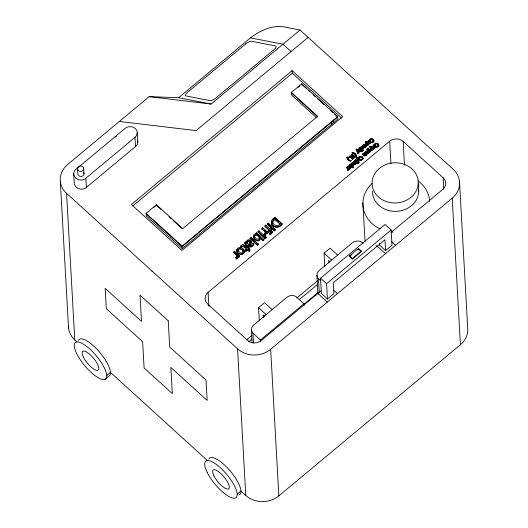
<?xml version="1.0" encoding="UTF-8"?>
<svg xmlns="http://www.w3.org/2000/svg" width="528" height="528" viewBox="0 0 528 528"><rect width="100%" height="100%" fill="white"/><g stroke="black" fill="none" stroke-linecap="round" stroke-linejoin="round"><path stroke-width="0.79" d="M370.432 151.008C370.306 148.546 366.359 150.546 369.521 151.754C372.095 151.14 368.346 147.979 368.3 150.645M365.277 144.052C365.534 142.362 366.927 142.349 365.284 143.794M363.31 147.965C363.112 149.51 361.152 149.147 363.257 148.295M363.317 148.361L363.053 147.431L362.083 146.837A0.792 0.686 -3.2 0 0 361.522 146.942L361 147.873M252.094 342.877L251.361 329.822L251.816 327.446L252.688 325.948L286.559 297.488C289.258 295.225 293.674 294.584 296.479 297.007L303.956 303.805L304.042 305.441M317.935 294.05L316.886 275.293L317.335 272.917L318.206 271.412L352.077 242.959C355.186 240.253 360.459 240.134 363.145 243.52M373.342 141.2L373.171 140.217L372.128 139.273L371.019 139.168L370.273 139.729L369.989 140.798L370.286 139.953L371.29 139.339L373.184 140.441L373.144 141.636L371.606 142.27L372.082 142.705C377.909 140.89 368.663 135.716 369.989 140.798M370.946 150.612C368.98 153.47 371.039 151.549 370.808 150.097C370.319 148.731 367.858 148.678 367.99 150.368M351.648 155.707C351.133 154.585 353.753 154.783 352.559 154.09L351.113 155.291L351.8 156.836A1.069 0.931 -3.2 0 0 352.572 157.014L353.74 156.097L352.559 156.79A1.069 0.931 -3.2 0 1 351.787 156.611L351.199 155.984M350.968 167.198L350.295 168.531L348.823 168.452L348.348 167.838L349.978 166.478L349.384 166.135A0.898 0.785 -3.2 0 0 348.777 166.175L347.899 167.521L347.926 167.125M350.962 167.686C351.681 164.927 346.408 165.403 347.873 167.541M374.557 144.982C374.451 142.144 378.972 142.844 378.86 145.372M378.847 145.147L378.523 146.302L377.566 146.962A1.657 1.439 -3.2 0 1 376.457 146.989L375.316 146.335L374.603 145.094M363.04 158.281L362.426 159.502L361.198 160.083L360.723 159.654L362.393 158.809L362.129 157.78L360.419 156.941L359.251 157.885M373.903 140.679L372.973 142.124L372.068 142.481L371.593 142.045L373.263 141.2M360.763 159.621L361.211 160.307C367.277 157.443 357.225 154.321 359.159 157.945M359.152 158.38C359.33 154.143 365.257 159.489 360.769 159.845M366.986 149.688L368.293 148.064L367.105 149.008L367.019 149.919L369.521 152.447L369.811 151.807M233.515 252.014L237.224 255.394L236.722 256.813L235.792 257.585L236.735 258.951L237.706 257.882L237.996 256.595L238.775 257.301L239.679 255.994L234.445 251.236L233.541 252.542L237.257 255.922L237.006 256.925M261.749 228.512L265.465 231.891L264.053 234.61C265.247 236.669 266.521 233.752 266.204 232.564L267.01 233.798L267.947 233.02L267.914 232.492L262.687 227.733L261.776 229.04L265.492 232.419L265.419 232.947M348.711 169.772L348.368 169.244L348.711 169.772L349.094 169.217L346.87 167.198L346.474 167.528L348.051 168.96L347.477 170.095L348.018 169.184M266.204 232.564L264.97 235.448M348.368 169.244L348.018 170.346L347.457 170.115M350.361 164.921L350.968 163.713A1.043 0.904 -3.2 0 1 351.694 163.594L353.047 164.439L353.384 165.449A1.267 1.102 -3.2 0 1 353.173 166.122A1.472 1.28 -3.2 0 1 352.262 166.657L353.225 167.528L352.829 167.864L349.734 165.046L350.117 164.492L350.361 164.921L350.117 164.492M355.496 163.924L355.529 163.429C357.133 164.551 354.783 161.443 353.951 161.304L353.562 161.858L355.225 163.37L355.106 163.799A0.931 0.805 -3.2 0 1 354.737 164.221C348.955 159.661 354.387 167.475 355.483 163.7M362.498 149.53L362.063 148.922L362.498 149.53C364.36 149.305 364.122 146.665 362.399 146.401A1.254 1.089 -3.2 0 0 361.548 146.461C360.162 146.414 360.901 148.804 360.987 147.649M364.043 152.909C368.597 156.182 362.696 153.754 364.439 152.579C365.27 152.717 367.62 155.826 366.016 154.704C366.287 157.463 361.601 155.113 362.98 153.787L365.211 155.272A0.931 0.805 -3.2 0 0 365.587 154.849M260.436 237.765C259.142 244.933 248.596 235.363 255.994 233.726L256.027 234.254L255.809 233.455L256.687 232.729L263.974 239.356L263.069 240.662L260.462 238.293L260.436 237.765L263.036 240.134L263.069 240.662M260.462 238.293C259.895 243.692 251.341 239.514 253.803 235.514M368.24 144.751L368.267 144.289C370.201 145.398 366.452 141.603 365.858 141.412L365.475 141.966L365.858 141.412M363.218 145.682L363.238 145.259M367.864 141.577L368.333 140.666A0.977 0.851 -3.2 0 1 369.039 140.422L369.224 140.448A1.109 0.964 -3.2 0 1 369.752 140.712L370.055 141.379C368.227 142.883 370.016 143.992 370.709 141.92C372.161 144.487 365.957 143.603 367.627 141.359L367.877 141.801L367.627 141.359M367.877 141.801L368.346 140.89A0.977 0.851 -3.2 0 1 369.046 140.646L369.237 140.672A1.109 0.964 -3.2 0 1 369.765 140.936L369.956 141.154M350.671 165.211C350.962 162.881 354.367 165.898 351.952 166.373C348.605 165.172 352.552 162.611 352.856 165.455M369.527 141.398C368.3 142.864 369.461 142.633 369.494 141.233C368.683 140.131 367.396 142.322 368.801 142.646M259.697 237.092L258.463 239.098A1.366 1.181 -3.2 0 1 257.347 239.237L255.625 238.194L254.522 236.485A1.795 1.564 -3.2 0 1 254.859 235.422L256.7 234.366L259.697 237.092L259.723 237.62L256.727 234.894L256.7 234.366M250.133 242.557L250.048 242.161C249.071 240.471 246.814 242.055 246.946 243.632C246.411 241.936 248.846 239.745 250.021 241.633L250.021 242.431L248.398 244.952M363.515 145.735C363.818 143.735 365.963 145.675 364.142 146.52L363.515 145.735L364.142 146.52M363.528 145.959L364.109 145.061L364.881 145.504M368.188 142.085L368.762 141.181L369.508 141.458M367.547 151.859L365.911 153.219C367.653 155.417 369.93 151.582 367.112 151.067C364.835 150.836 364.643 154.136 366.346 151.556A0.898 0.785 -3.2 0 1 366.947 151.516L367.554 152.084L365.924 153.443C366.755 154.757 369.026 153.853 368.491 152.315M367.554 152.084L366.96 151.741A0.898 0.785 -3.2 0 0 366.359 151.78L365.435 152.922M353.555 161.634L355.212 163.145L355.1 163.574A0.931 0.805 -3.2 0 1 354.724 163.997L352.493 162.518M365.699 154.414L365.6 155.074A0.931 0.805 -3.2 0 1 365.224 155.496L364.558 155.41L362.98 153.787M363.251 145.484L363.673 144.547A0.977 0.851 -3.2 0 1 364.379 144.302L364.564 144.322A1.109 0.964 -3.2 0 1 365.092 144.593L365.396 145.259C363.568 146.764 365.356 147.873 366.049 145.794C367.501 148.368 361.297 147.484 362.967 145.24L363.205 145.451M366.617 144.989L365.838 144.17L366.049 143.18L366.696 142.864L367.95 144.005C367.785 146.263 364.3 143.517 366.709 143.088L367.963 144.23L367.29 145.141M352.843 165.396L351.938 166.148L350.658 164.987M251.348 242.022L249.071 245.065L249.269 245.744M348.315 169.554L348.137 169.976A1.063 0.924 -3.2 0 1 347.833 170.247L347.846 170.471M270.151 230.63L270.184 231.158L268.633 232.445L268.607 231.917L270.151 230.63L270.824 231.35L270.838 232.274L269.445 233.33L269.478 233.858L270.283 234.59L271.999 233.099A2.079 1.802 -3.2 0 0 272.151 231.845L271.088 230.406L271.689 229.35L270.956 228.683L270.329 229.211L265.828 225.119L264.891 225.898L264.924 226.426L269.425 230.518L269.392 229.99L264.891 225.898M270.871 232.802L270.983 231.825M365.97 154.968C365.363 156.856 363.132 155.067 362.584 154.117M350.401 164.677L350.981 163.937A1.043 0.904 -3.2 0 1 351.707 163.819L353.338 165.185M368.227 144.527C368.141 146.408 365.376 145.576 365.317 144.091M378.82 145.471L377.553 146.738A1.657 1.439 -3.2 0 1 376.444 146.764L374.748 145.438M374.583 144.646C375.223 142.56 378.272 143.174 378.8 145.035M368.036 150.13L368.867 149.312M351.655 155.549L352.994 154.697L352.559 154.09M271.636 221.324C269.623 227.667 279.365 229.409 282.091 224.281L282.058 223.753L275.088 217.411C265.452 222.268 276.936 231.792 282.058 223.753M367.501 149.556L368.696 148.645L368.293 148.064M358.651 157.978C359.264 155.819 362.432 156.143 362.993 158.162M369.514 140.375C370.128 138.217 373.296 138.534 373.864 140.56M360.941 148.111L360.518 147.728L361.555 146.685A1.254 1.089 -3.2 0 1 361.832 146.606M250.054 242.966L249.163 244.18M364.835 145.451L364.129 146.296M246.444 241.996L246.734 241.428M363.317 145.266L363.686 144.771A0.977 0.851 -3.2 0 1 364.016 144.586M347.464 167.171L349.259 165.878L350.942 167.158M365.033 152.552L366.524 151.279L368.399 152.275M249.19 248.081L248.582 249.137L249.19 248.081L248.457 247.414L247.823 247.942C246.411 245.837 242.583 242.656 240.715 246.101L241.54 247.348L243.289 246.173L246.919 249.249M355.403 163.931L354.156 164.525L352.097 162.848M368.148 144.758L366.907 145.411L365.435 144.349M259.182 239.039L259.439 238.597M348.031 167.119L348.79 166.399A0.898 0.785 -3.2 0 1 349.397 166.36L349.991 166.703L348.361 168.062M361.079 147.655L361.535 147.167A0.792 0.686 -3.2 0 1 362.096 147.061L363.284 148.012M264.99 233.845L265.247 233.422M370.372 150.935L369.508 151.529L368.287 150.421M366.029 145.814L365.244 146.705L364.432 146.566M370.689 141.94L369.904 142.824L369.092 142.692M350.863 167.713L349.569 168.498L348.348 167.838M236.933 249.777L237.277 249.262M249.071 245.065C251.057 247.533 252.404 241.705 253.783 244.055C251.572 248.576 246.616 246.286 244.695 242.708L245.626 241.93L246.187 242.438C247.685 236.029 255.011 242.557 249.097 245.593M366.432 146.144L364.723 147.272L362.571 145.57M371.092 142.263L369.382 143.392L367.231 141.689M241.54 247.348L240.748 246.629L241.171 246.088M358.248 150.025L358.981 149.299L360.518 150.605L359.792 151.213L360.096 151.734L359.806 151.437L360.532 150.83C354.895 148.249 360.789 148.408 360.921 150.275M357.911 149.714L359.146 149.054L360.934 150.5M353.74 156.097L354.526 156.816L353.212 157.912L353.575 158.453L355.285 156.79L353.76 155.404L352.724 156.268L351.721 155.767M353.76 155.404L352.565 156.519L351.635 155.483M364.445 146.791L365.383 145.035M369.098 142.916L370.042 141.154M272.62 220.07L274.547 218.414M237.178 494.149L240.926 491.033L245.764 495.436A23.423 20.348 -3.2 0 0 278.857 495.845L460.423 344.725L452.225 198.125A23.423 20.348 -3.2 0 0 453.222 169.343L300.036 30.037L211.108 104.049L178.622 97.7L149.167 96.65L67.577 164.558A23.423 20.348 -3.2 0 0 66.581 193.34L74.778 339.94L76.949 341.913M178.622 97.7L250.51 37.871C259.618 30.842 271.207 25.364 282.955 26.697L300.036 30.037M85.846 178.273L134.99 137.366A7.201 6.257 -3.2 0 0 135.293 128.515A7.201 6.257 -3.2 0 0 125.116 128.39L75.973 169.29A7.201 6.257 -3.2 0 0 73.907 175.316L75.669 178.141L78.837 179.804A7.201 6.257 -3.2 0 0 85.846 178.273L86.361 187.433A7.201 6.257 -3.2 0 1 79.352 188.965L76.184 187.308L74.415 184.477A7.201 6.257 -3.2 0 1 74.224 182.853L73.715 173.692M86.361 187.433L135.505 146.533A7.201 6.257 -3.2 0 0 137.57 140.507M308.095 37.363L196.053 130.607L119.374 121.447M292.123 70.673L131.393 204.448L181.942 250.417L342.672 116.642L292.123 70.673L292.261 73.214L341.596 118.081M132.799 205.94L292.261 73.214M146.084 213.358L156.413 204.758L182.695 228.657L317.651 116.332L291.37 92.433L301.699 83.833L337.709 116.582L337.854 119.13L182.233 248.648L146.223 215.899L146.084 213.358L182.094 246.107L182.233 248.648M153.404 207.794L155.225 206.276M298.082 87.377L299.904 85.859M182.094 246.107L337.709 116.582M346.744 157.318C346.949 155.753 346.929 161.878 350.671 161.099C351.681 159.997 347.384 160.281 347.411 158.149M355.793 155.443L354.922 154.156A3.637 3.155 -3.2 0 0 353.852 153.476L352.051 152.896L353.285 152.605L354.961 153.358L356.149 154.777L356.459 156.281L355.978 156.684L355.938 155.866M361.185 150.051L361.231 150.553C362.531 151.226 361.357 152.203 360.829 150.883L359.654 151.866L357.364 150.909L358.367 152.935L357.964 153.503L356.182 149.457L356.605 149.107L357.126 150.526L360.096 151.734M352.064 153.12L352.546 152.724L354.328 153.173L356.162 155.001M356.195 149.681L356.605 149.107M250.1 238.207L251.038 237.428L258.324 244.055L257.42 245.362L250.133 238.735L250.1 238.207L257.387 244.834L257.42 245.362M258.06 231.587L258.997 230.809L264.224 235.561L263.32 236.874L258.086 232.115L258.06 231.587L263.287 236.339L263.32 236.874M267.3 223.892L268.237 223.113L273.464 227.872L272.56 229.178L267.326 224.426L267.3 223.892L272.527 228.65L272.56 229.178M348.579 158.063L348.216 157.522L350.038 156.004L353.008 158.921L352.592 159.265L349.965 156.671L348.579 158.063L349.978 156.895M359.614 148.031L360.01 147.701L362.234 149.721L361.852 150.275L359.614 148.031L361.852 150.275M348.229 157.747L350.038 156.004M359.627 148.256L360.01 147.701M362.584 145.794L362.967 145.24M367.244 141.913L367.64 141.583M241.507 246.82L243.256 245.639L246.893 248.721L245.17 250.153L245.929 251.348L247.652 249.916L247.619 249.381L245.903 250.813L245.929 251.348M274.897 218.955C268.666 222.077 276.943 229.093 280.282 223.852L274.897 218.955L274.93 219.483L280.309 224.38M274.93 219.483L272.798 221.674L272.692 223.674M357.964 153.503L358.367 152.935M361.838 150.051L362.234 149.721M368.498 144.5L368.894 144.17M357.364 150.909L359.667 152.09L360.829 150.883M361.878 151.358L361.244 150.777L361.495 150.335M362.182 150.407L362.63 150.031L363.02 150.388L362.584 150.988L362.182 150.407L362.584 150.988M353.225 158.136L354.526 156.816M362.195 150.632L362.63 150.031M361.469 151.463L361.865 151.133M352.592 159.265L352.994 158.697M353.575 158.453L355.285 156.79M362.571 150.764L363.02 150.388M346.837 157.978L348.546 160.235L350.658 160.875L351.14 160.472M356.354 155.39L355.978 156.684M268.633 232.445L267.874 231.251L269.392 229.99M235.818 258.113L236.412 257.69M358.459 161.654L358.862 161.086L358.459 161.654L356.69 157.832L357.1 157.258C357.179 160.162 364.67 160.783 357.601 158.453M371.032 148.091L373.336 149.272L374.24 148.289L373.322 149.048L371.032 148.091L372.035 150.117L371.639 150.685L369.864 146.87L370.28 146.289L370.795 147.708L373.765 148.916L373.507 146.989L371.567 146.645L373.52 147.213L373.798 148.889M356.69 157.832L357.1 157.258M369.864 146.87L370.28 146.289M245.197 250.681L246.345 249.724M368.663 148.441L367.547 149.186L367.798 150.19M238.775 257.301L239.679 255.994M263.287 236.339L264.224 235.561M266.983 233.27L267.914 232.492M271.689 229.35L271.055 229.878L272.125 231.317A2.079 1.802 -3.2 0 1 271.966 232.564L270.25 234.062L270.283 234.59M272.527 228.65L273.464 227.872M354.532 160.822L354.928 160.492L357.152 162.512L356.763 163.066L354.532 160.822L356.763 163.066M355.522 159.997L355.918 159.667L359.014 162.479L358.624 163.033L355.522 159.997L358.624 163.033M371.567 146.645L372.055 146.236C374.609 147.503 372.458 145.787 373.666 144.896L373.956 146.804L375.89 147.147L373.956 146.804M348.051 168.96L346.487 167.752L346.87 167.198M349.734 165.046L350.13 164.716M352.11 163.073L352.506 162.743M353.562 161.858L353.951 161.304M354.545 161.047L354.928 160.492M355.535 160.222L355.918 159.667M362.597 154.341L362.993 154.011M364.056 153.133L364.439 152.579M371.58 146.87L372.055 146.236M373.223 145.497L373.666 144.896M347.886 167.297L347.45 166.947M365.449 152.678L365.02 152.328M264.099 237.191L265.168 236.306L266.079 237.138L266.105 237.666L265.043 238.55L264.099 237.191L265.043 238.55M273.339 229.502L274.408 228.617L275.319 229.449L275.345 229.977L274.283 230.861L273.339 229.502L274.283 230.861M359.106 158.182L358.637 157.753M273.372 230.03L274.435 229.145L274.408 228.617M250.061 249.975L249.157 251.282L250.061 249.975L248.556 248.609M269.478 233.858L269.966 233.594M349.021 167.772L350.269 166.736L350.216 167.851L349.021 167.772L349.609 168.293L350.229 168.076L350.269 166.736M366.584 153.153L367.831 152.117L367.785 153.232L366.584 153.153L367.178 153.674L367.792 153.457L367.831 152.117M349.028 167.996L350.275 166.96M366.597 153.377L367.844 152.341M265.016 238.022L266.079 237.138M274.256 230.333L275.319 229.449M257.387 244.834L258.324 244.055M263.036 240.134L263.974 239.356M348.698 169.547L349.094 169.217M355.773 163.654L356.169 163.324M356.75 162.842L357.152 162.512M360.142 160.017C355.126 157.285 359.588 161.462 360.571 159.661M366.26 154.928L366.656 154.598M369.521 152.447L369.884 151.912M371.639 150.685L372.035 150.117M375.89 147.147L375.401 147.556L374.002 147.272L375.877 146.923M360.155 160.241L360.584 159.885M357.1 163.198L357.548 162.822L357.938 163.178L357.496 163.779L357.1 163.198L357.496 163.779M357.113 163.423L357.548 162.822M357.482 163.555L357.938 163.178M352.829 167.864L353.212 167.303L352.249 166.432A1.472 1.28 -3.2 0 0 353.159 165.898A1.267 1.102 -3.2 0 0 353.371 165.224M358.611 162.809L359.014 162.479M106.729 375.514L110.471 372.398L207.266 460.429M320.978 290.816L261.155 340.606A9.55 8.296 -3.2 0 1 247.658 340.435L207.695 304.095A9.55 8.296 -3.2 0 1 208.098 292.354L389.671 141.233A9.55 8.296 -3.2 0 1 403.168 141.405L443.131 177.745L443.771 189.222M104.881 379.388A23.668 7.616 50.2 0 0 89.852 349.054A23.668 7.616 50.2 0 0 76.791 353.846A23.668 7.616 50.2 0 0 104.881 379.388L108.623 376.273A23.668 7.616 50.2 0 0 99.851 352.473A23.668 7.616 50.2 0 0 78.415 340.369M259.294 320.76L258.562 307.699L264.554 302.709L272.191 309.659M324.812 266.224L324.086 253.163L330.073 248.18L337.715 255.123M385.572 250.609L384.965 239.719L333.267 282.744L333.874 293.634L327.439 299L321.374 293.482L320.516 278.21L385.097 224.466L391.162 229.977L392.014 245.249L385.572 250.609L379.507 245.098L379.421 243.54M246.847 339.596L251.902 335.386M296.776 298.036L317.632 280.678M349.49 255.974L358.479 248.49L361.297 251.057L361.324 251.566L352.341 259.043L349.49 255.974L352.341 259.043M350.717 255.486L351.919 254.489M357.304 250.001L358.505 249.005L358.479 248.49M248.761 341.682L251.922 339.055M299.336 299.587L317.671 284.328M352.315 258.535L361.297 251.057M327.439 299L326.581 283.727L391.162 229.977M260.522 341.662L260.429 340.032L303.956 303.805M303.587 304.577L318.127 292.472M391.09 232.459L442.721 189.486A9.55 8.296 -3.2 0 0 443.131 177.745M66.581 193.34L237.567 348.836A23.423 20.348 -3.2 0 0 270.659 349.246L452.225 198.125M251.018 245.916L251.585 245.507M236.735 258.951L237.97 256.067L238.742 256.773M247.685 240.577L248.087 240.398M352.572 154.315L351.364 155.054L351.127 155.984M362.485 149.305L363.845 147.946L362.413 146.626M256.727 234.894L254.892 235.957A1.795 1.564 -3.2 0 0 254.555 237.013L254.648 237.409M352.051 152.896L353.839 153.252A3.637 3.155 -3.2 0 1 354.908 153.932L355.892 155.773M351.153 160.697L348.638 159.938L347.312 157.832M149.167 96.65L211.108 104.049M250.51 37.871L282.988 44.22L291.047 51.546M369.362 149.272L370.92 150.586M249.414 240.306L249.863 240.438M243.652 245.071L244.081 245.23M373.751 148.691L370.795 147.708M357.113 150.302L360.083 151.51M244.517 245.48L244.959 245.837M369.508 140.151L370.016 140.771M370.722 142.144L371.105 142.487M368.174 141.86L368.788 142.421M365.871 141.636L368.907 144.395M365.462 141.742L366.392 142.586M368.511 144.725L368.267 144.289M306.53 88.711L301.726 84.341L301.699 83.833M308.332 90.347L309.533 91.436M313.13 94.71L315.533 96.895M317.335 98.531L323.935 104.537M330.535 110.543L332.937 112.721M334.739 114.365L337.742 117.091L182.12 246.616L146.111 213.866M366.062 146.018L366.445 146.368M368.306 148.289L368.696 148.645M367.976 150.143L367.475 149.47M369.508 152.222L367.006 149.695M360.023 147.926L362.248 149.945M362.644 150.256L363.033 150.612M364.452 152.803L366.67 154.823M366.274 155.153L366.016 154.704M360.842 151.107L361.482 151.688M357.898 149.49L358.235 149.8M291.397 92.941L317.678 116.84M316.595 117.79L291.509 94.974L291.37 92.433M353.773 155.628L355.298 157.014M353.753 156.321L354.539 157.04M355.931 159.892L359.02 162.703M353.212 157.912L353.562 158.228M350.051 156.229L353.008 158.921M354.941 160.717L357.159 162.736M357.562 163.046L357.951 163.403M349.965 156.671L352.579 159.04M353.965 161.528L356.182 163.548M355.786 163.878L355.529 163.429M348.216 157.522L348.566 157.839M349.721 164.822L352.816 167.633M346.883 167.422L349.107 169.442M347.444 169.891L347.833 170.247M391.4 241.514L395.558 245.296M376.556 245.593L385.466 253.697M358.505 249.005L361.324 251.566M324.086 253.163L331.723 260.113M329.776 261.466L328.673 260.469L328.812 262.911M279.187 221.641L275.114 217.939L275.088 217.411M280.348 222.697L282.091 224.281M274.435 229.145L275.345 229.977M271.168 226.288L268.264 223.648L268.237 223.113M271.722 229.878L270.956 228.683M270.184 231.158L271.016 232.353M320.516 278.21L326.581 283.727M333.267 289.898L337.425 293.68M267.874 231.251L268.607 231.917M269.445 233.33L270.25 234.062M316.886 275.293L317.935 278.131L320.773 280.79M265.036 230.38L267.947 233.02M266.231 233.092L267.01 233.798M264.026 234.082L264.944 234.914M266.105 237.666L265.168 236.306M259.75 236.016L256.714 233.257L256.687 232.729M317.823 293.436L327.327 302.082M255.321 241.824L251.071 237.956L251.038 237.428M257.143 243.481L258.357 244.583M246.913 243.104L248.365 244.424M245.533 246.365L247.276 247.942M247.619 249.381L249.124 250.754M247.652 249.916L249.157 251.282M245.17 250.153L245.903 250.813M239.125 255.994L234.478 251.764L234.445 251.236M235.792 257.585L236.709 258.416M161.218 209.609L156.44 205.267L156.413 204.758M168.986 216.671L171.376 218.849M173.164 220.473L182.127 228.624M258.562 307.699L266.204 314.648M264.805 316.503L263.155 314.998L263.294 317.447M251.361 329.822L252.417 332.666L260.429 340.032M365.297 145.028L365.105 144.817A1.109 0.964 -3.2 0 0 364.577 144.547M243.593 249.81L244.009 250.417M238.24 251.665C236.656 248.035 243.085 248.45 243.164 251.717M371.045 148.315L372.049 150.341M357.377 151.133L358.38 153.16M357.859 159.06L358.875 161.311M369.851 146.645L371.626 150.46M356.182 149.457L357.951 153.278M356.677 157.608L358.446 161.429M251.11 241.441L251.348 241.982M356.618 149.332L357.126 150.526M357.113 157.483L357.614 158.677M365.264 143.827L365.33 144.316M373.989 147.048L374.253 148.513M373.217 145.273L373.461 146.527M355.879 155.549L355.951 156.09M347.259 157.509L347.325 158.057M374.543 144.758L374.616 145.319M236.656 250.397C237.046 253.506 241.626 255.532 243.745 252.78A3.043 2.64 -3.2 0 0 244.339 251.104M459.472 181.163L467.669 327.756A23.423 20.348 -3.2 0 1 460.423 344.725M418.255 183.157A23.12 20.084 -3.2 0 1 383.005 200.132A23.12 20.084 -3.2 0 1 384.206 165.33A23.12 20.084 -3.2 0 1 418.255 183.157L418.724 191.558M403.168 141.405L404.494 165.178M389.671 141.233L390.905 163.37M362.881 202.818L365.033 241.408M333.531 120.061L333.676 122.608M331.663 121.618L331.802 124.166M318.47 278.698L319.249 292.565M265.828 225.119L265.855 225.647M265.465 231.891L265.492 232.419M270.659 349.246L278.857 495.845M262.687 227.733L262.713 228.268M258.997 230.809L259.024 231.337M253.783 244.055L253.816 244.589C251.605 249.104 246.642 246.814 244.728 243.236L244.695 242.708M252.892 243.243L252.919 243.771M248.457 247.414L248.483 247.942M252.952 333.234L253.499 343.022M245.626 241.93L245.659 242.464M240.715 246.101L240.748 246.629M237.224 255.394L237.257 255.922M237.567 348.836L245.764 495.436M208.098 292.354L208.883 306.293M152.071 271.088L152.104 271.597M137.247 132.97L137.762 142.131M134.99 137.366L135.505 146.533M83.708 168.729A3.089 2.68 -3.2 0 1 79.002 170.993A3.089 2.68 -3.2 0 1 79.167 166.346A3.089 2.68 -3.2 0 1 83.708 168.729L83.998 173.818M77.543 168.65L77.827 173.745A3.089 2.68 -3.2 0 0 81.622 176.378A3.089 2.68 -3.2 0 0 83.629 172.471M60.331 181.526L68.528 328.119M347.246 156.935L347.272 157.733M74.778 339.94A23.423 20.348 -3.2 0 1 68.422 325.459M208.87 459.01A23.668 7.616 50.2 0 1 230.307 471.115A23.668 7.616 50.2 0 1 239.078 494.914M392.918 232.188A33.442 29.047 -3.2 0 1 391.334 232.036M380.081 228.868A33.442 29.047 -3.2 0 1 372.141 183.473M418.103 180.913A33.442 29.047 -3.2 0 1 429.68 201.373M418.658 189.308A23.12 20.084 -3.2 0 1 396.224 211.345A23.12 20.084 -3.2 0 1 372.524 190.984M115.414 137.062A8.23 3.102 -47.7 0 1 116.457 136.132M243.164 252.094A1.742 1.511 -3.2 0 1 242.847 252.793M378.286 145.187C375.692 150.559 373.243 139.636 378.226 144.943C375.982 150.242 373.21 140.026 378.239 145.167M236.709 249.803C235.983 253.42 241.382 256.423 243.778 253.308A3.043 2.64 -3.2 0 0 244.365 251.632C244.596 247.652 237.989 245.573 236.709 249.803M237.983 249.579L238.207 251.13L240.887 253.057A1.729 1.498 -3.2 0 0 242.128 252.833L242.814 252.259A1.742 1.511 -3.2 0 0 243.137 251.189C242.682 249.11 239.303 247.196 237.983 249.579M245.659 43.949L187.447 92.4A5.122 1.782 -32.5 0 0 186.1 95.971L209.847 100.61A5.122 1.782 -32.5 0 0 215.952 97.977L274.171 49.52A5.122 1.782 -32.5 0 0 275.517 45.956L251.77 41.309A5.122 1.782 -32.5 0 0 245.659 43.949M168.241 320.819L140.032 295.165L141.497 321.38L105.184 288.354L106.319 308.715L142.639 341.741L144.104 367.957L172.313 393.611L170.841 367.396L207.161 400.422L206.019 380.061L169.706 347.035L168.241 320.819M83.444 357.205A12.177 3.92 50.2 0 0 97.904 370.352A12.177 3.92 50.2 0 0 90.169 354.737A12.177 3.92 50.2 0 0 83.444 357.205M207.24 472.481A23.668 7.616 50.2 0 0 235.336 498.029A23.668 7.616 50.2 0 0 220.308 467.696A23.668 7.616 50.2 0 0 207.24 472.481M213.899 475.84A12.177 3.92 50.2 0 0 228.36 488.987A12.177 3.92 50.2 0 0 220.625 473.378A12.177 3.92 50.2 0 0 213.899 475.84"/></g></svg>
